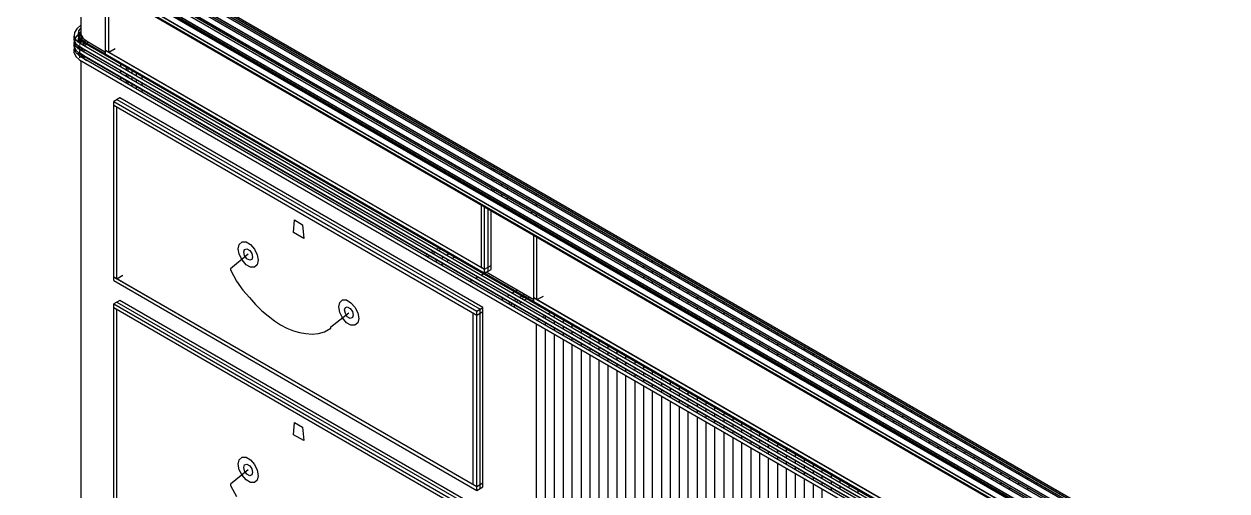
# Model space of a CAD drawing. Header units: inches. Extents: x 0.3 to 16.2, y 0.3 to 11.4.
# Drawn here: x 1.187 to 2.37, y 2.575 to 3.034 of the extents above; entities that cross this region are included whole.
import ezdxf

# ---------------------------------------------------------------- set-up
doc = ezdxf.new("R2010")
doc.units = ezdxf.units.IN
doc.header["$LTSCALE"] = 0.009843
doc.header["$MEASUREMENT"] = 0
doc.layers.add('GEOMETRY', color=7, linetype='Continuous')

msp = doc.modelspace()

# ---------------------------------------------------------------- linework, layer by layer
at = {"layer": 'GEOMETRY'}
for p, q in [((1.1898, 3.1606), (3.3457, 1.9157)), ((1.1898, 3.1606), (3.3457, 1.9157)), ((1.1866, 3.1567), (3.3457, 1.9102)), ((1.1866, 3.1567), (3.3457, 1.9102)), ((1.1866, 3.1504), (3.3457, 1.9039)), ((1.1898, 3.1587), (3.3457, 1.9142)), ((1.1898, 3.1587), (3.3457, 1.9138)), ((1.1898, 3.1587), (3.3457, 1.9138)), ((1.1898, 3.1567), (3.3457, 1.9118)), ((1.1866, 3.1465), (3.3457, 1.9)), ((1.1866, 3.1465), (3.3457, 1.9)), ((1.1866, 3.1402), (3.3457, 1.8937)), ((1.1898, 3.1484), (3.3457, 1.9039)), ((1.1898, 3.1484), (3.3457, 1.9039)), ((1.1898, 3.1484), (3.3457, 1.9039)), ((1.1898, 3.1465), (3.3457, 1.902)), ((1.1898, 3.1386), (3.3457, 1.8937)), ((1.1898, 3.1386), (3.3457, 1.8937)), ((1.1898, 3.1386), (3.3457, 1.8937)), ((1.1866, 3.1362), (3.3457, 1.8902)), ((1.1866, 3.1362), (3.3457, 1.8902)), ((1.1866, 3.1299), (3.3457, 1.8835)), ((1.1866, 3.1264), (3.3457, 1.8799)), ((1.1866, 3.1264), (3.3457, 1.8799)), ((1.1898, 3.1366), (3.3457, 1.8917)), ((1.1898, 3.1283), (3.3457, 1.8835)), ((1.1898, 3.1283), (3.3457, 1.8835)), ((1.1898, 3.1283), (3.3457, 1.8835)), ((1.1898, 3.1264), (3.3457, 1.8815)), ((1.1866, 3.1201), (3.3457, 1.8736)), ((1.1898, 3.1181), (3.3457, 1.8732)), ((1.1921, 3.1138), (3.3457, 1.8701)), ((1.1972, 3.1098), (3.3461, 1.8693)), ((1.224, 3.1059), (3.348, 1.8799)), ((1.224, 3.1059), (3.348, 1.8799)), ((1.2362, 3.1016), (3.3488, 1.8815)), ((1.2362, 3.1016), (3.3488, 1.8815)), ((1.2429, 3.0236), (1.2429, 3.0839)), ((1.2429, 3.0189), (1.2429, 3.0839)), ((1.2669, 3.0083), (1.2669, 3.0705)), ((1.2701, 3.0063), (1.2701, 3.0685)), ((1.2701, 3.0102), (1.2701, 3.0677)), ((1.2429, 3.0331), (1.2386, 3.0291)), ((1.2425, 3.0303), (1.2402, 3.0272)), ((1.2429, 3.0307), (1.2425, 3.0303)), ((1.2362, 3.0256), (1.2358, 3.022)), ((1.2358, 3.022), (1.2374, 3.0185)), ((1.2358, 3.022), (1.2374, 3.0185)), ((1.2358, 3.0181), (1.2358, 3.022)), ((1.2362, 3.0193), (1.2358, 3.0157)), ((1.2386, 3.0291), (1.2362, 3.0256)), ((1.2386, 3.0224), (1.2362, 3.0193)), ((1.2374, 3.0185), (1.2413, 3.0154)), ((1.2374, 3.0185), (1.2413, 3.0154)), ((1.2429, 3.0268), (1.2386, 3.0224)), ((1.2445, 3.022), (1.2394, 3.0169)), ((1.2402, 3.0272), (1.2398, 3.0236)), ((1.2398, 3.0236), (1.2413, 3.0201)), ((1.2398, 3.0236), (1.2413, 3.0201)), ((1.2398, 3.022), (1.2398, 3.0236)), ((1.2398, 3.022), (1.2413, 3.0185)), ((1.2402, 3.022), (1.2398, 3.0185)), ((1.2402, 3.0209), (1.2398, 3.0169)), ((1.2398, 3.0185), (1.2413, 3.015)), ((1.2398, 3.0185), (1.2413, 3.015)), ((1.2398, 3.0169), (1.2398, 3.0185)), ((1.2425, 3.0252), (1.2402, 3.022)), ((1.2425, 3.024), (1.2402, 3.0209)), ((1.2413, 3.0201), (1.2453, 3.0169)), ((1.2413, 3.0201), (1.2453, 3.0169)), ((1.2413, 3.0185), (1.2453, 3.0157)), ((1.2429, 3.0256), (1.2425, 3.0252)), ((1.2429, 3.024), (1.2425, 3.024)), ((1.2445, 3.0209), (1.2425, 3.0189)), ((1.2429, 3.0236), (1.2445, 3.0201)), ((1.2449, 3.0201), (1.2433, 3.0185)), ((1.2445, 3.0201), (1.248, 3.0173)), ((1.2457, 3.013), (1.2457, 3.0193)), ((1.2358, 3.0181), (1.2374, 3.0146)), ((1.2358, 3.0157), (1.2374, 3.0122)), ((1.2358, 3.0157), (1.2374, 3.0122)), ((1.2358, 3.0118), (1.2358, 3.0157)), ((1.2362, 3.013), (1.2358, 3.0094)), ((1.2358, 3.0118), (1.2374, 3.0083)), ((1.2358, 3.0094), (1.2374, 3.0059)), ((1.2358, 3.0094), (1.2374, 3.0059)), ((1.2358, 3.0055), (1.2358, 3.0094)), ((1.2374, 3.0146), (1.2362, 3.013)), ((1.2374, 3.0146), (1.2413, 3.0118)), ((1.2374, 3.0122), (1.2413, 3.0091)), ((1.2374, 3.0122), (1.2413, 3.0091)), ((1.2374, 3.0083), (1.2413, 3.0051)), ((1.2398, 3.0169), (1.2402, 3.0161)), ((1.2398, 3.0169), (1.2402, 3.0161)), ((1.2398, 3.0169), (1.2402, 3.0161)), ((1.2398, 3.0157), (1.2398, 3.0169)), ((1.2398, 3.0126), (1.2398, 3.0122)), ((1.2402, 3.0126), (1.2398, 3.0106)), ((1.2398, 3.0122), (1.2413, 3.0087)), ((1.2398, 3.0122), (1.2413, 3.0087)), ((1.2398, 3.0106), (1.2398, 3.0122)), ((1.2398, 3.0106), (1.2402, 3.0098)), ((1.2398, 3.0106), (1.2402, 3.0098)), ((1.2398, 3.0106), (1.2402, 3.0098)), ((1.2398, 3.0094), (1.2398, 3.0106)), ((1.2421, 3.0181), (1.2402, 3.0157)), ((1.2417, 3.0114), (1.2402, 3.0094)), ((1.2425, 3.0177), (1.2409, 3.0157)), ((1.2413, 3.0154), (3.3496, 1.798)), ((1.2413, 3.0154), (3.3496, 1.798)), ((1.2413, 3.0142), (1.2413, 3.0138)), ((1.2413, 3.0142), (1.2413, 3.0138)), ((1.2413, 3.0142), (1.2413, 3.0138)), ((1.2413, 3.013), (1.2413, 3.0122)), ((1.2413, 3.0122), (1.2453, 3.0094)), ((1.2413, 3.0118), (3.3496, 1.7945)), ((1.2413, 3.0091), (3.3496, 1.7917)), ((1.2413, 3.0091), (3.3496, 1.7917)), ((1.2413, 3.0079), (1.2413, 3.0071)), ((1.2413, 3.0079), (1.2413, 3.0071)), ((1.2413, 3.0079), (1.2413, 3.0071)), ((1.2413, 3.0067), (1.2413, 3.0059)), ((1.2429, 3.0146), (1.2429, 3.0177)), ((1.2429, 3.0083), (1.2429, 3.0106)), ((1.2433, 3.0083), (1.2429, 3.0079)), ((1.2445, 3.0098), (1.2433, 3.0083)), ((1.2453, 3.0154), (1.2437, 3.0138)), ((1.2453, 3.0169), (3.35, 1.8016)), ((1.2453, 3.0169), (3.35, 1.8016)), ((1.2453, 3.0157), (3.35, 1.8004)), ((1.2453, 3.0094), (3.35, 1.7941)), ((1.2457, 3.0067), (1.2457, 3.0091)), ((1.248, 3.0181), (1.2461, 3.0161)), ((1.248, 3.0142), (1.2465, 3.0126)), ((1.248, 3.0173), (1.2669, 3.0063)), ((1.25, 3.0161), (1.2488, 3.015)), ((1.2669, 3.0083), (1.6398, 2.7929)), ((1.2669, 3.0083), (1.6398, 2.7929)), ((1.2669, 3.0083), (1.2701, 3.0063)), ((1.2669, 3.0043), (1.2669, 3.0083)), ((1.2701, 3.0063), (1.2764, 3.0098)), ((1.2358, 3.0055), (1.2374, 3.002)), ((1.2374, 3.0059), (1.2413, 3.0028)), ((1.2374, 3.0059), (1.2413, 3.0028)), ((1.2374, 3.002), (1.2413, 2.9988)), ((1.2398, 3.0063), (1.2398, 3.0055)), ((1.2398, 3.0055), (1.2413, 3.0024)), ((1.2398, 3.0055), (1.2413, 3.0024)), ((1.2398, 3.0043), (1.2398, 3.0055)), ((1.2398, 3.0043), (1.2402, 3.0035)), ((1.2413, 3.0059), (1.2453, 3.0031)), ((1.2413, 3.0051), (3.3496, 1.7882)), ((1.2413, 3.0028), (3.3496, 1.7854)), ((1.2413, 3.0028), (3.3496, 1.7854)), ((1.2413, 3.0016), (1.2413, 3.0008)), ((1.2413, 2.9988), (3.3496, 1.7815)), ((1.2429, 3.0047), (1.2445, 3.0012)), ((1.2429, 3.0047), (1.2445, 3.0012)), ((1.2429, 3.002), (1.2429, 3.0047)), ((1.2429, 3.002), (1.2429, 3.0043)), ((1.2429, 2.5059), (1.2429, 2.998)), ((1.2429, 2.3189), (1.2429, 2.998)), ((1.2445, 3.0012), (1.248, 2.998)), ((1.2445, 3.0012), (1.248, 2.998)), ((1.2453, 3.0031), (3.35, 1.7878)), ((1.2457, 3.0004), (1.2457, 3.0028)), ((1.2669, 3.0043), (1.6398, 2.789)), ((1.2701, 3.0063), (1.6398, 2.7929)), ((1.2819, 2.9921), (1.2819, 2.9945)), ((1.2819, 2.9854), (1.2819, 2.9882)), ((1.2874, 2.989), (1.2874, 2.9913)), ((1.2874, 2.989), (1.2874, 2.9913)), ((1.2874, 2.9823), (1.2874, 2.985)), ((1.2874, 2.9823), (1.2874, 2.985)), ((1.289, 2.9878), (1.289, 2.9906)), ((1.289, 2.9815), (1.289, 2.9839)), ((1.2929, 2.9858), (1.2929, 2.9882)), ((1.2972, 2.9831), (1.2972, 2.9858)), ((1.2819, 2.9791), (1.2819, 2.9819)), ((1.2874, 2.976), (1.2874, 2.9787)), ((1.2874, 2.976), (1.2874, 2.9787)), ((1.289, 2.9752), (1.289, 2.9776)), ((1.2929, 2.9791), (1.2929, 2.9819)), ((1.2929, 2.9728), (1.2929, 2.9756)), ((1.2972, 2.9768), (1.2972, 2.9791)), ((1.2972, 2.9705), (1.2972, 2.9728)), ((1.3028, 2.9799), (1.3028, 2.9823)), ((1.3028, 2.9736), (1.3028, 2.976)), ((1.2807, 2.9614), (1.2748, 2.9579)), ((1.2807, 2.9614), (1.278, 2.9598)), ((1.278, 2.9598), (1.6354, 2.7535)), ((1.278, 2.9598), (1.6354, 2.7535)), ((1.6382, 2.7551), (1.2807, 2.9614)), ((1.6382, 2.7551), (1.2807, 2.9614)), ((1.3028, 2.9673), (1.3028, 2.9697)), ((1.2748, 2.9579), (1.6323, 2.7516)), ((1.2748, 2.9579), (1.6323, 2.7516)), ((1.2748, 2.9543), (1.2748, 2.9579)), ((1.2748, 2.9543), (1.6323, 2.7476)), ((1.2748, 2.9543), (1.278, 2.9524)), ((1.2748, 2.9543), (1.278, 2.9524)), ((1.2748, 2.7854), (1.2748, 2.9543)), ((1.278, 2.7835), (1.278, 2.9524)), ((1.278, 2.7874), (1.278, 2.9524)), ((1.6469, 2.8949), (1.6469, 2.8949)), ((1.6469, 2.8909), (1.6469, 2.8929)), ((1.6492, 2.8933), (1.6492, 2.8937)), ((1.6492, 2.8898), (1.6492, 2.8913)), ((1.6567, 2.889), (1.6567, 2.889)), ((1.6469, 2.8807), (1.6469, 2.8827)), ((1.6492, 2.8795), (1.6492, 2.8815)), ((1.6567, 2.8854), (1.6567, 2.887)), ((1.6567, 2.8752), (1.6567, 2.8768)), ((1.6622, 2.8858), (1.6622, 2.8858)), ((1.6622, 2.8858), (1.6622, 2.8858)), ((1.6622, 2.8823), (1.6622, 2.8839)), ((1.6622, 2.8823), (1.6622, 2.8839)), ((1.6469, 2.8709), (1.6469, 2.8724)), ((1.6492, 2.8693), (1.6492, 2.8713)), ((1.6567, 2.865), (1.6567, 2.8669)), ((1.6622, 2.872), (1.6622, 2.8736)), ((1.6622, 2.872), (1.6622, 2.8736)), ((1.6909, 2.8693), (1.6909, 2.8693)), ((1.6909, 2.8657), (1.6909, 2.8673)), ((1.6366, 2.7949), (1.6366, 2.8571)), ((1.6398, 2.7929), (1.6398, 2.8551)), ((1.6433, 2.7909), (1.6433, 2.8528)), ((1.6622, 2.8618), (1.6622, 2.8638)), ((1.6622, 2.8618), (1.6622, 2.8638)), ((1.6909, 2.8555), (1.6909, 2.8571)), ((1.4516, 2.8291), (1.4528, 2.8413)), ((1.4528, 2.8413), (1.4606, 2.8366)), ((1.6461, 2.7925), (1.6461, 2.8512)), ((1.6461, 2.7965), (1.6461, 2.8512)), ((1.6854, 2.8484), (1.687, 2.8492)), ((1.6854, 2.8484), (1.687, 2.8492)), ((1.6854, 2.8484), (1.687, 2.8492)), ((1.6909, 2.8453), (1.6909, 2.8472)), ((1.4618, 2.8232), (1.4516, 2.8291)), ((1.4606, 2.8366), (1.4618, 2.8232)), ((1.3972, 2.813), (1.3984, 2.8173)), ((1.3984, 2.8173), (1.4012, 2.8197)), ((1.4012, 2.8197), (1.4051, 2.8197)), ((1.4051, 2.8197), (1.4094, 2.8173)), ((1.4094, 2.8173), (1.4134, 2.8126)), ((1.6882, 2.765), (1.6882, 2.8272)), ((1.6913, 2.763), (1.6913, 2.8252)), ((1.6913, 2.7669), (1.6913, 2.8248)), ((1.4071, 2.8075), (1.3898, 2.7933)), ((1.3984, 2.8075), (1.3972, 2.813)), ((1.4012, 2.802), (1.3984, 2.8075)), ((1.4028, 2.8098), (1.4035, 2.8122)), ((1.4035, 2.8063), (1.4028, 2.8098)), ((1.4035, 2.8122), (1.4059, 2.813)), ((1.4059, 2.8031), (1.4035, 2.8063)), ((1.4059, 2.813), (1.4087, 2.8114)), ((1.4087, 2.8114), (1.4106, 2.8083)), ((1.4106, 2.8083), (1.4114, 2.8047)), ((1.4134, 2.8126), (1.4161, 2.8071)), ((1.4161, 2.8071), (1.4169, 2.8016)), ((1.5815, 2.8063), (1.5839, 2.8075)), ((1.5858, 2.8063), (1.5839, 2.8051)), ((1.587, 2.8094), (1.5894, 2.8106)), ((1.5913, 2.8094), (1.5894, 2.8083)), ((1.5925, 2.8126), (1.5949, 2.8138)), ((1.5969, 2.8126), (1.5949, 2.8114)), ((1.6024, 2.8067), (1.6047, 2.8083)), ((1.6024, 2.8067), (1.6047, 2.8083)), ((1.8008, 2.8059), (1.8008, 2.8059)), ((1.8008, 2.8059), (1.8008, 2.8059)), ((1.4051, 2.7972), (1.4012, 2.802)), ((1.4094, 2.7949), (1.4051, 2.7972)), ((1.4087, 2.8016), (1.4059, 2.8031)), ((1.4106, 2.8024), (1.4087, 2.8016)), ((1.4134, 2.7949), (1.4094, 2.7949)), ((1.4114, 2.8047), (1.4106, 2.8024)), ((1.4161, 2.7972), (1.4134, 2.7949)), ((1.4169, 2.8016), (1.4161, 2.7972)), ((1.5913, 2.8004), (1.5937, 2.802)), ((1.5913, 2.8004), (1.5937, 2.802)), ((1.5969, 2.8035), (1.5992, 2.8051)), ((1.5969, 2.8035), (1.5992, 2.8051)), ((1.5969, 2.7972), (1.5992, 2.7988)), ((1.5969, 2.7972), (1.5992, 2.7988)), ((1.5969, 2.7972), (1.5992, 2.7988)), ((1.6024, 2.8004), (1.6047, 2.802)), ((1.6024, 2.8004), (1.6047, 2.802)), ((1.6024, 2.8004), (1.6047, 2.802)), ((1.6079, 2.8035), (1.6102, 2.8051)), ((1.6079, 2.8035), (1.6102, 2.8051)), ((1.6079, 2.8035), (1.6102, 2.8051)), ((1.6366, 2.7949), (1.6398, 2.7929)), ((1.6398, 2.7929), (1.6461, 2.7965)), ((1.6398, 2.7929), (1.6461, 2.7965)), ((1.6398, 2.7929), (1.6461, 2.7965)), ((1.6461, 2.7925), (1.6461, 2.7965)), ((1.7799, 2.7937), (1.7815, 2.7949)), ((1.7799, 2.7937), (1.7815, 2.7949)), ((1.789, 2.7988), (1.7906, 2.8)), ((1.789, 2.7988), (1.7906, 2.8)), ((1.7965, 2.7945), (1.7965, 2.7965)), ((1.7976, 2.8039), (1.7992, 2.8047)), ((1.7976, 2.8039), (1.7992, 2.8047)), ((1.8051, 2.8035), (1.8051, 2.8035)), ((1.8051, 2.7996), (1.8051, 2.8016)), ((1.8142, 2.7984), (1.8142, 2.7984)), ((1.8142, 2.7945), (1.8142, 2.7965)), ((1.2748, 2.7854), (1.6323, 2.5791)), ((1.2748, 2.7854), (1.6323, 2.5791)), ((1.2748, 2.7854), (1.278, 2.7835)), ((1.2748, 2.7819), (1.2748, 2.7854)), ((1.2748, 2.7819), (1.6323, 2.5752)), ((1.278, 2.7835), (1.2839, 2.787)), ((1.278, 2.7835), (1.6323, 2.5791)), ((1.3898, 2.7933), (1.3898, 2.7921)), ((1.3898, 2.7921), (1.3957, 2.7811)), ((1.6256, 2.7807), (1.6276, 2.7823)), ((1.6311, 2.7839), (1.6331, 2.7854)), ((1.6366, 2.787), (1.6386, 2.7886)), ((1.6398, 2.789), (1.6398, 2.7929)), ((1.6398, 2.789), (1.6461, 2.7925)), ((1.6398, 2.789), (1.6413, 2.7902)), ((1.6413, 2.7902), (1.6882, 2.763)), ((1.6433, 2.7909), (1.6461, 2.7925)), ((1.7878, 2.7894), (1.7878, 2.7913)), ((1.7965, 2.7843), (1.7965, 2.7862)), ((1.8051, 2.7894), (1.8051, 2.7913)), ((1.8142, 2.7843), (1.8142, 2.7862)), ((1.8228, 2.7933), (1.8228, 2.7933)), ((1.8228, 2.7894), (1.8228, 2.7913)), ((1.8315, 2.7882), (1.8315, 2.7882)), ((1.8315, 2.7846), (1.8315, 2.7862)), ((1.8402, 2.7831), (1.8402, 2.7831)), ((1.3957, 2.7811), (1.402, 2.7724)), ((1.402, 2.7724), (1.4083, 2.765)), ((1.6697, 2.7709), (1.6673, 2.7693)), ((1.6724, 2.7724), (1.6705, 2.7713)), ((1.8051, 2.7795), (1.8051, 2.7811)), ((1.8142, 2.7744), (1.8142, 2.776)), ((1.8228, 2.7795), (1.8228, 2.7811)), ((1.8228, 2.7693), (1.8228, 2.7709)), ((1.8315, 2.7744), (1.8315, 2.776)), ((1.8402, 2.7795), (1.8402, 2.7811)), ((1.8402, 2.7693), (1.8402, 2.7709)), ((1.8492, 2.778), (1.8492, 2.778)), ((1.8492, 2.7744), (1.8492, 2.776)), ((1.8579, 2.7728), (1.8579, 2.7732)), ((1.8579, 2.7693), (1.8579, 2.7709)), ((1.2807, 2.7622), (1.2748, 2.7587)), ((1.2748, 2.7587), (1.6323, 2.5524)), ((1.2748, 2.7587), (1.6323, 2.5524)), ((1.2748, 2.7551), (1.2748, 2.7587)), ((1.2807, 2.7622), (1.278, 2.7606)), ((1.278, 2.7606), (1.6354, 2.5543)), ((1.278, 2.7606), (1.6354, 2.5543)), ((1.6382, 2.5559), (1.2807, 2.7622)), ((1.6382, 2.5559), (1.2807, 2.7622)), ((1.4083, 2.765), (1.4142, 2.7583)), ((1.4142, 2.7583), (1.4205, 2.752)), ((1.4965, 2.7559), (1.4972, 2.7602)), ((1.4972, 2.7602), (1.5, 2.7626)), ((1.5, 2.7626), (1.5039, 2.7626)), ((1.5039, 2.7626), (1.5083, 2.7598)), ((1.5083, 2.7598), (1.5122, 2.7555)), ((1.6587, 2.7642), (1.6563, 2.763)), ((1.6642, 2.7673), (1.6618, 2.7661)), ((1.6657, 2.7602), (1.6634, 2.7591)), ((1.6677, 2.7591), (1.6657, 2.7575)), ((1.6713, 2.7634), (1.6689, 2.7622)), ((1.6732, 2.7622), (1.6713, 2.761)), ((1.676, 2.7606), (1.674, 2.7594)), ((1.6768, 2.7665), (1.6744, 2.7654)), ((1.6787, 2.7654), (1.6768, 2.7642)), ((1.6795, 2.7681), (1.678, 2.7673)), ((1.6815, 2.7638), (1.6795, 2.7626)), ((1.6815, 2.7669), (1.6799, 2.7657)), ((1.6843, 2.7654), (1.6827, 2.7642)), ((1.6882, 2.765), (2.898, 2.0665)), ((1.6882, 2.765), (2.898, 2.0665)), ((1.6882, 2.765), (1.6913, 2.763)), ((1.6882, 2.761), (1.6882, 2.765)), ((1.6882, 2.761), (2.898, 2.0626)), ((1.6913, 2.763), (1.6976, 2.7665)), ((1.6913, 2.763), (2.898, 2.0665)), ((1.8315, 2.7642), (1.8315, 2.7657)), ((1.8402, 2.7591), (1.8402, 2.761)), ((1.8492, 2.7642), (1.8492, 2.7657)), ((1.8579, 2.7591), (1.8579, 2.761)), ((1.8665, 2.7677), (1.8665, 2.7681)), ((1.8665, 2.7642), (1.8665, 2.7657)), ((1.8756, 2.7626), (1.8756, 2.763)), ((1.8756, 2.7591), (1.8756, 2.761)), ((1.2748, 2.7551), (1.6323, 2.5488)), ((1.2748, 2.7551), (1.278, 2.7531)), ((1.2748, 2.7551), (1.278, 2.7531)), ((1.2748, 2.561), (1.2748, 2.7551)), ((1.278, 2.5591), (1.278, 2.7531)), ((1.278, 2.563), (1.278, 2.7531)), ((1.4205, 2.752), (1.4268, 2.7469)), ((1.4268, 2.7469), (1.4331, 2.7421)), ((1.4886, 2.7362), (1.5063, 2.75)), ((1.4972, 2.7504), (1.4965, 2.7559)), ((1.5, 2.7449), (1.4972, 2.7504)), ((1.502, 2.7528), (1.5028, 2.7551)), ((1.5028, 2.7492), (1.502, 2.7528)), ((1.5028, 2.7551), (1.5047, 2.7559)), ((1.5047, 2.7461), (1.5028, 2.7492)), ((1.5047, 2.7559), (1.5075, 2.7543)), ((1.5075, 2.7543), (1.5098, 2.7512)), ((1.5098, 2.7512), (1.5106, 2.7476)), ((1.5106, 2.7476), (1.5098, 2.7453)), ((1.5122, 2.7555), (1.515, 2.75)), ((1.515, 2.75), (1.5161, 2.7445)), ((1.6287, 2.7496), (1.6323, 2.7476)), ((1.6287, 2.7496), (1.6323, 2.7476)), ((1.6287, 2.5811), (1.6287, 2.7496)), ((1.6323, 2.7516), (1.6382, 2.7551)), ((1.6323, 2.7516), (1.6382, 2.7551)), ((1.635, 2.7531), (1.6323, 2.7516)), ((1.6323, 2.7476), (1.6323, 2.7516)), ((1.6323, 2.7476), (1.6382, 2.7512)), ((1.6323, 2.7476), (1.6382, 2.7512)), ((1.6323, 2.7476), (1.6382, 2.7512)), ((1.6323, 2.5791), (1.6323, 2.7476)), ((1.6354, 2.7535), (1.6382, 2.7551)), ((1.6354, 2.7535), (1.6382, 2.7551)), ((1.6354, 2.5772), (1.6354, 2.7535)), ((1.6382, 2.5787), (1.6382, 2.7551)), ((1.6382, 2.7512), (1.6382, 2.7551)), ((1.6382, 2.5827), (1.6382, 2.7512)), ((1.6705, 2.7575), (1.6685, 2.7559)), ((1.6969, 2.7461), (1.6992, 2.7472)), ((1.6969, 2.7461), (1.6992, 2.7472)), ((1.6996, 2.7445), (1.6996, 2.7476)), ((1.7024, 2.7492), (1.7047, 2.7504)), ((1.7024, 2.7492), (1.7047, 2.7504)), ((1.7087, 2.7457), (1.7087, 2.748)), ((1.8492, 2.7539), (1.8492, 2.7559)), ((1.8579, 2.7488), (1.8579, 2.7508)), ((1.8665, 2.7539), (1.8665, 2.7559)), ((1.8756, 2.7488), (1.8756, 2.7508)), ((1.8843, 2.7579), (1.8843, 2.7579)), ((1.8843, 2.7539), (1.8843, 2.7559)), ((1.8929, 2.7528), (1.8929, 2.7528)), ((1.8929, 2.7488), (1.8929, 2.7508)), ((1.902, 2.7476), (1.902, 2.7476)), ((1.4331, 2.7421), (1.439, 2.7382)), ((1.439, 2.7382), (1.4453, 2.735)), ((1.4453, 2.735), (1.4516, 2.7323)), ((1.4823, 2.7311), (1.4886, 2.735)), ((1.4886, 2.735), (1.4886, 2.7362)), ((1.5039, 2.7402), (1.5, 2.7449)), ((1.5083, 2.7378), (1.5039, 2.7402)), ((1.5075, 2.7445), (1.5047, 2.7461)), ((1.5098, 2.7453), (1.5075, 2.7445)), ((1.5122, 2.7378), (1.5083, 2.7378)), ((1.515, 2.7402), (1.5122, 2.7378)), ((1.5161, 2.7445), (1.515, 2.7402)), ((1.6909, 2.7425), (1.6937, 2.7441)), ((1.6909, 2.7425), (1.6937, 2.7441)), ((1.6909, 2.0567), (1.6909, 2.7394)), ((1.6996, 2.7382), (1.6996, 2.7406)), ((1.7087, 2.7394), (1.7087, 2.7417)), ((1.7087, 2.7331), (1.7087, 2.7354)), ((1.7173, 2.7406), (1.7173, 2.7429)), ((1.7173, 2.7343), (1.7173, 2.7366)), ((1.726, 2.7354), (1.726, 2.7382)), ((1.8665, 2.7437), (1.8665, 2.7457)), ((1.8756, 2.7386), (1.8756, 2.7406)), ((1.8843, 2.7437), (1.8843, 2.7457)), ((1.8843, 2.7339), (1.8843, 2.7354)), ((1.8929, 2.739), (1.8929, 2.7406)), ((1.902, 2.7437), (1.902, 2.7457)), ((1.902, 2.7339), (1.902, 2.7354)), ((1.9106, 2.7425), (1.9106, 2.7425)), ((1.9106, 2.739), (1.9106, 2.7406)), ((1.9193, 2.7374), (1.9193, 2.7374)), ((1.9193, 2.7339), (1.9193, 2.7354)), ((1.4516, 2.7323), (1.4575, 2.7307)), ((1.4575, 2.7307), (1.4638, 2.7295)), ((1.4638, 2.7295), (1.4701, 2.7291)), ((1.4701, 2.7291), (1.4764, 2.7295)), ((1.4764, 2.7295), (1.4823, 2.7311)), ((1.6996, 2.0618), (1.6996, 2.7343)), ((1.7087, 2.0669), (1.7087, 2.7291)), ((1.7173, 2.728), (1.7173, 2.7303)), ((1.7173, 2.0717), (1.7173, 2.724)), ((1.726, 2.7291), (1.726, 2.7315)), ((1.726, 2.7228), (1.726, 2.7252)), ((1.735, 2.7303), (1.735, 2.7331)), ((1.735, 2.724), (1.735, 2.7268)), ((1.7437, 2.7252), (1.7437, 2.728)), ((1.7524, 2.7201), (1.7524, 2.7228)), ((1.8929, 2.7287), (1.8929, 2.7303)), ((1.902, 2.7236), (1.902, 2.7252)), ((1.9106, 2.7287), (1.9106, 2.7303)), ((1.9193, 2.7236), (1.9193, 2.7252)), ((1.9283, 2.7323), (1.9283, 2.7323)), ((1.9283, 2.7287), (1.9283, 2.7303)), ((1.937, 2.7272), (1.937, 2.7276)), ((1.937, 2.7236), (1.937, 2.7252)), ((1.9457, 2.722), (1.9457, 2.7224)), ((1.726, 2.0768), (1.726, 2.7189)), ((1.735, 2.7177), (1.735, 2.7201)), ((1.735, 2.0819), (1.735, 2.7138)), ((1.7437, 2.7189), (1.7437, 2.7217)), ((1.7437, 2.7126), (1.7437, 2.7154)), ((1.7524, 2.7138), (1.7524, 2.7165)), ((1.7614, 2.7154), (1.7614, 2.7177)), ((1.7614, 2.7087), (1.7614, 2.7114)), ((1.7701, 2.7102), (1.7701, 2.7126)), ((1.9106, 2.7185), (1.9106, 2.7201)), ((1.9193, 2.7134), (1.9193, 2.7154)), ((1.9283, 2.7185), (1.9283, 2.7201)), ((1.937, 2.7134), (1.937, 2.7154)), ((1.9457, 2.7185), (1.9457, 2.7205)), ((1.9547, 2.7169), (1.9547, 2.7173)), ((1.9547, 2.7134), (1.9547, 2.7154)), ((1.9634, 2.7122), (1.9634, 2.7122)), ((1.7437, 2.087), (1.7437, 2.7087)), ((1.7524, 2.7075), (1.7524, 2.7102)), ((1.7524, 2.0921), (1.7524, 2.7039)), ((1.7614, 2.7024), (1.7614, 2.7051)), ((1.7614, 2.0972), (1.7614, 2.6988)), ((1.7701, 2.7039), (1.7701, 2.7063)), ((1.7701, 2.6972), (1.7701, 2.7)), ((1.7787, 2.7051), (1.7787, 2.7075)), ((1.7787, 2.6988), (1.7787, 2.7012)), ((1.7878, 2.7), (1.7878, 2.7024)), ((1.9283, 2.7083), (1.9283, 2.7102)), ((1.937, 2.7031), (1.937, 2.7051)), ((1.9457, 2.7083), (1.9457, 2.7102)), ((1.9457, 2.698), (1.9457, 2.7)), ((1.9547, 2.7031), (1.9547, 2.7051)), ((1.9634, 2.7083), (1.9634, 2.7102)), ((1.9634, 2.698), (1.9634, 2.7)), ((1.972, 2.7071), (1.972, 2.7071)), ((1.972, 2.7031), (1.972, 2.7051)), ((1.9811, 2.702), (1.9811, 2.702)), ((1.9811, 2.698), (1.9811, 2.7)), ((1.7701, 2.1024), (1.7701, 2.6937)), ((1.7787, 2.6925), (1.7787, 2.6949)), ((1.7787, 2.1075), (1.7787, 2.6886)), ((1.7878, 2.6937), (1.7878, 2.6961)), ((1.7878, 2.6874), (1.7878, 2.6898)), ((1.7965, 2.6949), (1.7965, 2.6972)), ((1.7965, 2.6886), (1.7965, 2.6909)), ((1.8051, 2.6898), (1.8051, 2.6925)), ((1.8142, 2.6846), (1.8142, 2.6874)), ((1.9547, 2.6929), (1.9547, 2.6949)), ((1.9634, 2.6882), (1.9634, 2.6898)), ((1.972, 2.6933), (1.972, 2.6949)), ((1.9811, 2.6882), (1.9811, 2.6898)), ((1.9898, 2.6969), (1.9898, 2.6969)), ((1.9898, 2.6933), (1.9898, 2.6949)), ((1.9984, 2.6917), (1.9984, 2.6917)), ((1.9984, 2.6882), (1.9984, 2.6898)), ((1.7878, 2.1126), (1.7878, 2.6835)), ((1.7965, 2.6823), (1.7965, 2.6846)), ((1.7965, 2.1173), (1.7965, 2.6783)), ((1.8051, 2.6835), (1.8051, 2.6858)), ((1.8051, 2.6772), (1.8051, 2.6795)), ((1.8142, 2.6783), (1.8142, 2.6811)), ((1.8228, 2.6795), (1.8228, 2.6823)), ((1.8228, 2.6732), (1.8228, 2.676)), ((1.8315, 2.6744), (1.8315, 2.6772)), ((1.972, 2.6831), (1.972, 2.6846)), ((1.9811, 2.678), (1.9811, 2.6795)), ((1.9898, 2.6831), (1.9898, 2.6846)), ((1.9984, 2.678), (1.9984, 2.6795)), ((2.0075, 2.6866), (2.0075, 2.6866)), ((2.0075, 2.6831), (2.0075, 2.6846)), ((2.0161, 2.6815), (2.0161, 2.6819)), ((2.0161, 2.678), (2.0161, 2.6795)), ((2.0248, 2.6764), (2.0248, 2.6768)), ((1.8051, 2.1224), (1.8051, 2.6732)), ((1.8142, 2.672), (1.8142, 2.6744)), ((1.8142, 2.1276), (1.8142, 2.6681)), ((1.8228, 2.6669), (1.8228, 2.6697)), ((1.8315, 2.6681), (1.8315, 2.6709)), ((1.8315, 2.6618), (1.8315, 2.6646)), ((1.8402, 2.6697), (1.8402, 2.672)), ((1.8402, 2.663), (1.8402, 2.6657)), ((1.8492, 2.6646), (1.8492, 2.6669)), ((1.9898, 2.6728), (1.9898, 2.6744)), ((1.9984, 2.6677), (1.9984, 2.6697)), ((2.0075, 2.6728), (2.0075, 2.6748)), ((2.0075, 2.6626), (2.0075, 2.6646)), ((2.0161, 2.6677), (2.0161, 2.6697)), ((2.0248, 2.6728), (2.0248, 2.6748)), ((2.0248, 2.6626), (2.0248, 2.6646)), ((2.0335, 2.6713), (2.0335, 2.6717)), ((2.0335, 2.6677), (2.0335, 2.6697)), ((2.0425, 2.6665), (2.0425, 2.6665)), ((2.0425, 2.6626), (2.0425, 2.6646)), ((1.8228, 2.1327), (1.8228, 2.663)), ((1.8315, 2.1378), (1.8315, 2.6583)), ((1.8402, 2.6567), (1.8402, 2.6594)), ((1.8402, 2.1429), (1.8402, 2.6531)), ((1.8492, 2.6583), (1.8492, 2.6606)), ((1.8492, 2.6516), (1.8492, 2.6543)), ((1.8579, 2.6594), (1.8579, 2.6618)), ((1.8579, 2.6531), (1.8579, 2.6555)), ((1.8665, 2.6543), (1.8665, 2.6567)), ((1.8756, 2.6492), (1.8756, 2.652)), ((2.0161, 2.6575), (2.0161, 2.6594)), ((2.0248, 2.6524), (2.0248, 2.6543)), ((2.0335, 2.6575), (2.0335, 2.6594)), ((2.0425, 2.6524), (2.0425, 2.6543)), ((2.0512, 2.6614), (2.0512, 2.6614)), ((2.0512, 2.6575), (2.0512, 2.6594)), ((2.0598, 2.6563), (2.0598, 2.6563)), ((2.0598, 2.6524), (2.0598, 2.6543)), ((1.4516, 2.6299), (1.4528, 2.6421)), ((1.4528, 2.6421), (1.4606, 2.6374)), ((1.8492, 2.148), (1.8492, 2.648)), ((1.8579, 2.6469), (1.8579, 2.6492)), ((1.8579, 2.1531), (1.8579, 2.6429)), ((1.8665, 2.648), (1.8665, 2.6504)), ((1.8665, 2.6417), (1.8665, 2.6441)), ((1.8756, 2.6429), (1.8756, 2.6453)), ((1.8843, 2.6441), (1.8843, 2.6469)), ((1.8843, 2.6378), (1.8843, 2.6402)), ((1.8929, 2.639), (1.8929, 2.6417)), ((2.0335, 2.6476), (2.0335, 2.6492)), ((2.0425, 2.6425), (2.0425, 2.6441)), ((2.0512, 2.6476), (2.0512, 2.6492)), ((2.0598, 2.6425), (2.0598, 2.6441)), ((2.0689, 2.6512), (2.0689, 2.6512)), ((2.0689, 2.6476), (2.0689, 2.6492)), ((2.0776, 2.6461), (2.0776, 2.6461)), ((2.0776, 2.6425), (2.0776, 2.6441)), ((2.0862, 2.6409), (2.0862, 2.6413)), ((1.4618, 2.6244), (1.4516, 2.6299)), ((1.4606, 2.6374), (1.4618, 2.6244)), ((1.8665, 2.1583), (1.8665, 2.6378)), ((1.8756, 2.6366), (1.8756, 2.639)), ((1.8756, 2.163), (1.8756, 2.6327)), ((1.8843, 2.6315), (1.8843, 2.6339)), ((1.8929, 2.6327), (1.8929, 2.6354)), ((1.8929, 2.6264), (1.8929, 2.6287)), ((1.902, 2.6339), (1.902, 2.6366)), ((1.902, 2.6276), (1.902, 2.6303)), ((1.9106, 2.6291), (1.9106, 2.6315)), ((2.0512, 2.6374), (2.0512, 2.639)), ((2.0598, 2.6323), (2.0598, 2.6339)), ((2.0689, 2.6374), (2.0689, 2.639)), ((2.0689, 2.6272), (2.0689, 2.6291)), ((2.0776, 2.6323), (2.0776, 2.6339)), ((2.0862, 2.6374), (2.0862, 2.639)), ((2.0862, 2.6272), (2.0862, 2.6291)), ((2.0953, 2.6358), (2.0953, 2.6362)), ((2.0953, 2.6323), (2.0953, 2.6339)), ((2.1039, 2.6307), (2.1039, 2.6311)), ((2.1039, 2.6272), (2.1039, 2.6291)), ((1.8843, 2.1681), (1.8843, 2.6276)), ((1.8929, 2.1732), (1.8929, 2.6224)), ((1.902, 2.6213), (1.902, 2.624)), ((1.902, 2.1783), (1.902, 2.6173)), ((1.9106, 2.6224), (1.9106, 2.6252)), ((1.9106, 2.6161), (1.9106, 2.6189)), ((1.9193, 2.624), (1.9193, 2.6264)), ((1.9193, 2.6173), (1.9193, 2.6201)), ((1.9283, 2.6189), (1.9283, 2.6213)), ((1.937, 2.6138), (1.937, 2.6161)), ((2.0776, 2.622), (2.0776, 2.624)), ((2.0862, 2.6169), (2.0862, 2.6189)), ((2.0953, 2.622), (2.0953, 2.624)), ((2.1039, 2.6169), (2.1039, 2.6189)), ((2.1126, 2.626), (2.1126, 2.626)), ((2.1126, 2.622), (2.1126, 2.624)), ((2.1217, 2.6209), (2.1217, 2.6209)), ((2.1217, 2.6169), (2.1217, 2.6189)), ((1.3972, 2.6012), (1.3984, 2.6055)), ((1.3984, 2.6055), (1.4012, 2.6079)), ((1.4012, 2.6079), (1.4051, 2.6079)), ((1.4051, 2.6079), (1.4094, 2.6055)), ((1.4094, 2.6055), (1.4134, 2.6008)), ((1.9106, 2.1835), (1.9106, 2.6126)), ((1.9193, 2.611), (1.9193, 2.6138)), ((1.9193, 2.1886), (1.9193, 2.6075)), ((1.9283, 2.6126), (1.9283, 2.615)), ((1.9283, 2.6059), (1.9283, 2.6087)), ((1.937, 2.6075), (1.937, 2.6098)), ((1.9457, 2.6087), (1.9457, 2.611)), ((1.9457, 2.6024), (1.9457, 2.6047)), ((1.9547, 2.6035), (1.9547, 2.6063)), ((2.0953, 2.6118), (2.0953, 2.6138)), ((2.1039, 2.6067), (2.1039, 2.6087)), ((2.1126, 2.6118), (2.1126, 2.6138)), ((2.1217, 2.6067), (2.1217, 2.6087)), ((2.1303, 2.6157), (2.1303, 2.6157)), ((2.1303, 2.6118), (2.1303, 2.6138)), ((2.139, 2.6106), (2.139, 2.6106)), ((2.139, 2.6071), (2.139, 2.6087)), ((2.148, 2.6055), (2.148, 2.6055)), ((1.4071, 2.5957), (1.3898, 2.5815)), ((1.3984, 2.5957), (1.3972, 2.6012)), ((1.4012, 2.5902), (1.3984, 2.5957)), ((1.4028, 2.598), (1.4035, 2.6004)), ((1.4035, 2.5945), (1.4028, 2.598)), ((1.4035, 2.6004), (1.4059, 2.6012)), ((1.4059, 2.5913), (1.4035, 2.5945)), ((1.4059, 2.6012), (1.4087, 2.5996)), ((1.4087, 2.5996), (1.4106, 2.5965)), ((1.4106, 2.5965), (1.4114, 2.5929)), ((1.4114, 2.5929), (1.4106, 2.5906)), ((1.4134, 2.6008), (1.4161, 2.5953)), ((1.4161, 2.5953), (1.4169, 2.5898)), ((1.9283, 2.1937), (1.9283, 2.6024)), ((1.937, 2.6012), (1.937, 2.6035)), ((1.937, 2.1988), (1.937, 2.5972)), ((1.9457, 2.5961), (1.9457, 2.5984)), ((1.9547, 2.5972), (1.9547, 2.5996)), ((1.9547, 2.5909), (1.9547, 2.5933)), ((1.9634, 2.5984), (1.9634, 2.6012)), ((1.9634, 2.5921), (1.9634, 2.5949)), ((1.972, 2.5933), (1.972, 2.5961)), ((2.1126, 2.602), (2.1126, 2.6035)), ((2.1217, 2.5969), (2.1217, 2.5984)), ((2.1303, 2.602), (2.1303, 2.6035)), ((2.1303, 2.5917), (2.1303, 2.5933)), ((2.139, 2.5969), (2.139, 2.5984)), ((2.148, 2.602), (2.148, 2.6035)), ((2.148, 2.5917), (2.148, 2.5933)), ((2.1567, 2.6004), (2.1567, 2.6004)), ((2.1567, 2.5969), (2.1567, 2.5984)), ((2.1654, 2.5953), (2.1654, 2.5957)), ((2.1654, 2.5917), (2.1654, 2.5933)), ((1.3898, 2.5815), (1.3898, 2.5803)), ((1.4051, 2.5858), (1.4012, 2.5902)), ((1.4094, 2.5831), (1.4051, 2.5858)), ((1.4087, 2.5898), (1.4059, 2.5913)), ((1.4106, 2.5906), (1.4087, 2.5898)), ((1.4134, 2.5831), (1.4094, 2.5831)), ((1.4161, 2.5854), (1.4134, 2.5831)), ((1.4169, 2.5898), (1.4161, 2.5854)), ((1.6287, 2.5811), (1.6323, 2.5791)), ((1.6323, 2.5791), (1.6382, 2.5827)), ((1.6323, 2.5791), (1.6382, 2.5827)), ((1.6323, 2.5791), (1.6382, 2.5827)), ((1.6382, 2.5787), (1.6382, 2.5827)), ((1.9457, 2.2039), (1.9457, 2.5921)), ((1.9547, 2.2087), (1.9547, 2.587)), ((1.9634, 2.5858), (1.9634, 2.5882)), ((1.9634, 2.2138), (1.9634, 2.5819)), ((1.972, 2.587), (1.972, 2.5898)), ((1.972, 2.5807), (1.972, 2.5835)), ((1.9811, 2.5882), (1.9811, 2.5909)), ((1.9811, 2.5819), (1.9811, 2.5846)), ((1.9898, 2.5835), (1.9898, 2.5858)), ((1.9984, 2.5783), (1.9984, 2.5807)), ((2.139, 2.5866), (2.139, 2.5882)), ((2.148, 2.5815), (2.148, 2.5835)), ((2.1567, 2.5866), (2.1567, 2.5882)), ((2.1654, 2.5815), (2.1654, 2.5835)), ((2.1744, 2.5902), (2.1744, 2.5906)), ((2.1744, 2.5866), (2.1744, 2.5882)), ((2.1831, 2.585), (2.1831, 2.5854)), ((2.1831, 2.5815), (2.1831, 2.5835)), ((1.3898, 2.5803), (1.3957, 2.5693)), ((1.6323, 2.5752), (1.6323, 2.5791)), ((1.6323, 2.5752), (1.6382, 2.5787)), ((1.6354, 2.5772), (1.6382, 2.5787)), ((1.972, 2.2189), (1.972, 2.5768)), ((1.9811, 2.5756), (1.9811, 2.5783)), ((1.9898, 2.5768), (1.9898, 2.5795)), ((2.0075, 2.5732), (2.0075, 2.5756)), ((2.1567, 2.5764), (2.1567, 2.5783)), ((2.1744, 2.5764), (2.1744, 2.5783)), ((2.1917, 2.5803), (2.1917, 2.5803)), ((2.1917, 2.5764), (2.1917, 2.5783)), ((2.2008, 2.5752), (2.2008, 2.5752))]:
    msp.add_line(p, q, dxfattribs=at)

doc.saveas('drawing.dxf')
